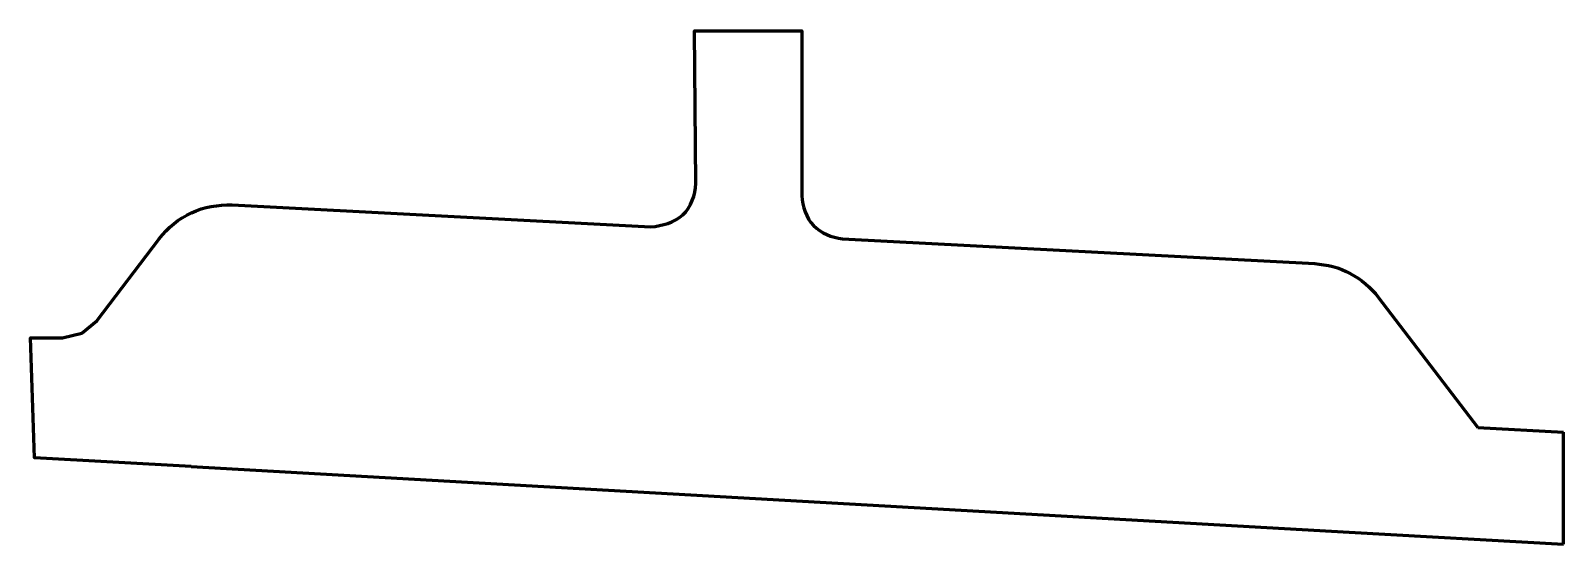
# Model space of a CAD drawing. Header units: millimetres. Extents: x -33.4 to 2.3, y 363.2 to 375.2.
import ezdxf

# ---------------------------------------------------------------- set-up
doc = ezdxf.new("R2010")
doc.units = ezdxf.units.MM
doc.linetypes.add('K5LT_BASIC', pattern=[0])

msp = doc.modelspace()

# ---------------------------------------------------------------- linework, layer by layer
at = {"color": 150, "linetype": 'K5LT_BASIC', "lineweight": 60, "true_color": 0x0080ff}
for p, q in [((-28.72, 371.135), (-18.956, 370.623)), ((-14.491, 370.344), (-3.479, 369.767)), ((-1.996, 368.985), (0.325, 365.951)), ((0.325, 365.951), (2.318, 365.846)), ((2.318, 363.231), (2.318, 365.846)), ((-2.672, 363.514), (2.318, 363.231))]:
    msp.add_line(p, q, dxfattribs=at)
for points in [[(-17.903, 371.632), (-17.939, 375.191), (-15.439, 375.191), (-15.439, 371.343)], [(-29.672, 365.041), (-33.328, 365.248), (-33.414, 368.041), (-32.668, 368.041), (-32.224, 368.145), (-31.872, 368.435), (-30.417, 370.348)], [(-29.672, 365.041), (-2.672, 363.514)]]:
    msp.add_lwpolyline(points, dxfattribs=at)
for points, knots in [([(-18.956, 370.623), (-18.692, 370.648), (-18.12, 370.792), (-17.914, 371.367), (-17.903, 371.632)], [0, 0, 0, 0, 0.794089, 1.588178, 1.588178, 1.588178, 1.588178]), ([(-15.439, 371.343), (-15.418, 371.097), (-15.252, 370.572), (-14.736, 370.378), (-14.491, 370.344)], [0, 0, 0, 0, 0.741119, 1.482238, 1.482238, 1.482238, 1.482238]), ([(-30.417, 370.348), (-30.216, 370.599), (-29.704, 371.033), (-29.041, 371.143), (-28.72, 371.135)], [0, 0, 0, 0, 0.963241, 1.926484, 1.926484, 1.926484, 1.926484]), ([(-3.479, 369.767), (-3.194, 369.747), (-2.619, 369.601), (-2.174, 369.209), (-1.996, 368.985)], [0, 0, 0, 0, 0.858734, 1.717469, 1.717469, 1.717469, 1.717469])]:
    msp.add_open_spline(points, degree=3, knots=knots, dxfattribs=at)

doc.saveas('drawing.dxf')
